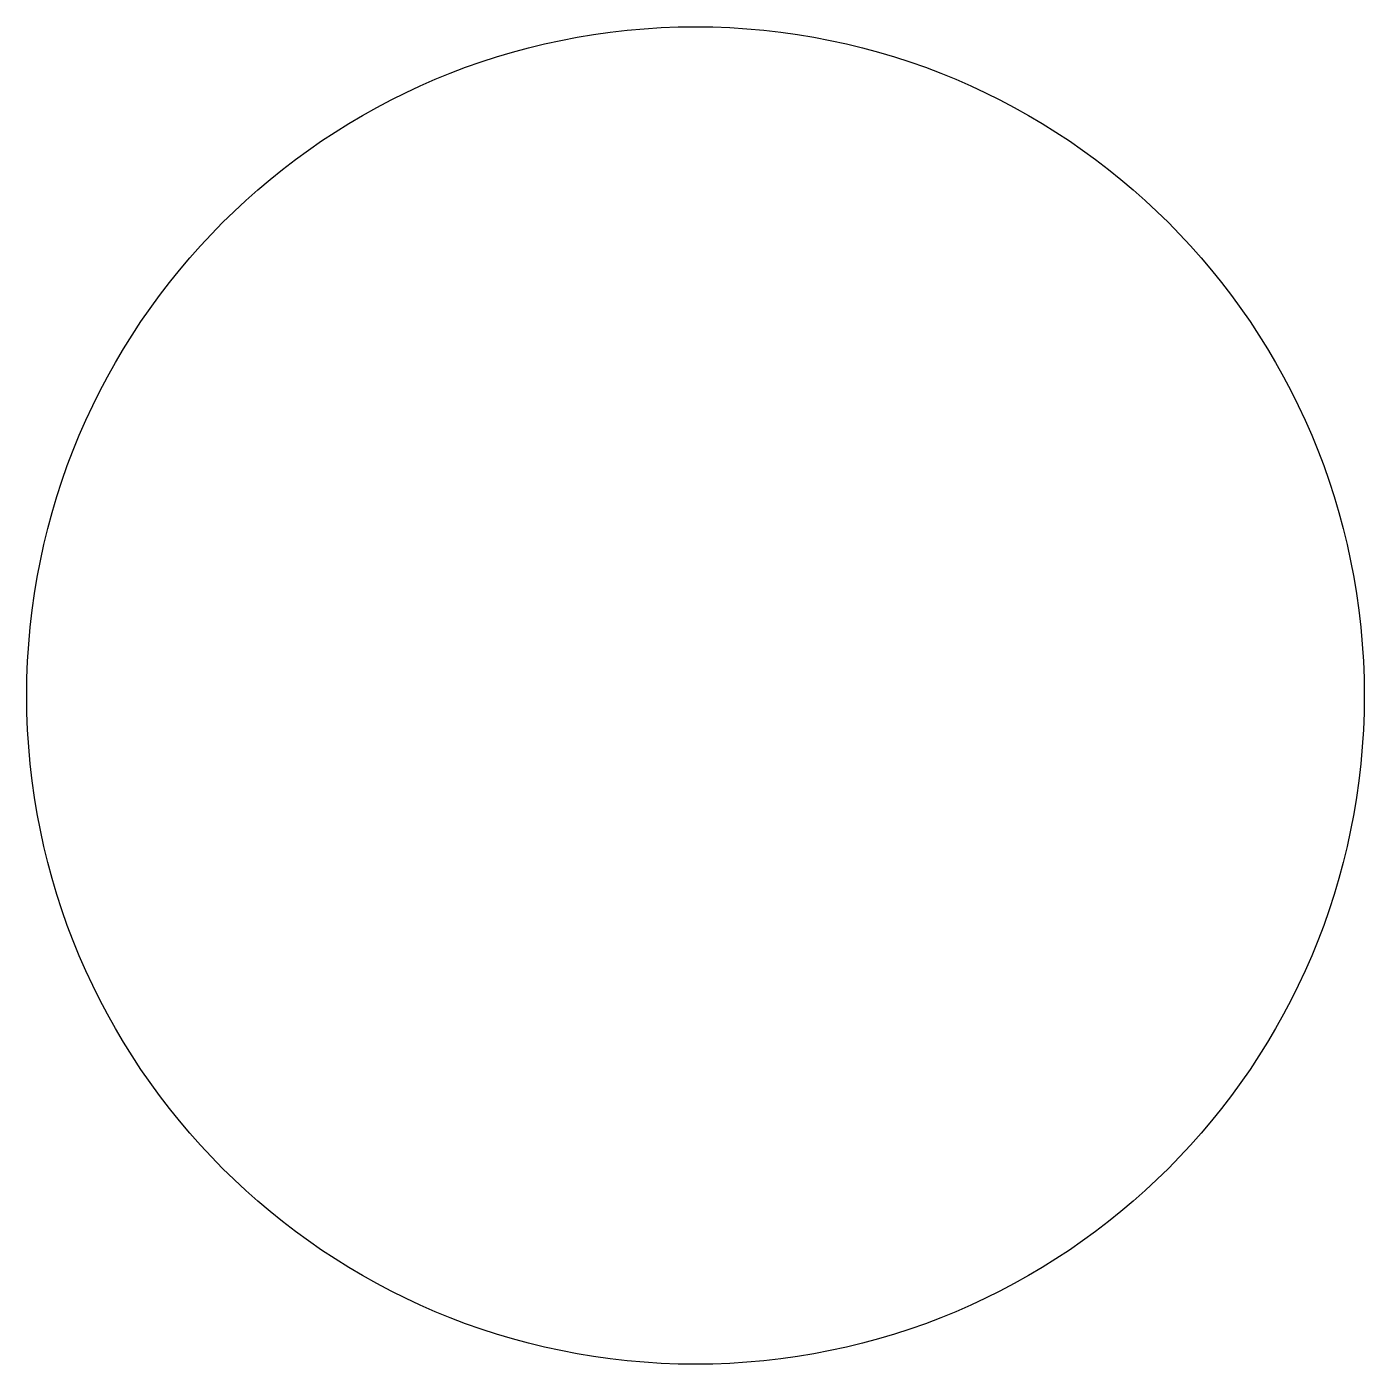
# Model space of a CAD drawing. Header units: metres. Extents: x -0.025 to 0.025, y -0.025 to 0.025.
import ezdxf

# ---------------------------------------------------------------- set-up
doc = ezdxf.new("R2010")
doc.units = ezdxf.units.M
doc.layers.add('3D_Wire_XS_ColGreenS', color=90, linetype='Continuous')

msp = doc.modelspace()

# ---------------------------------------------------------------- linework, layer by layer
at = {"layer": '3D_Wire_XS_ColGreenS'}
msp.add_circle((0, 0), 0.025, dxfattribs=at)

doc.saveas('drawing.dxf')
